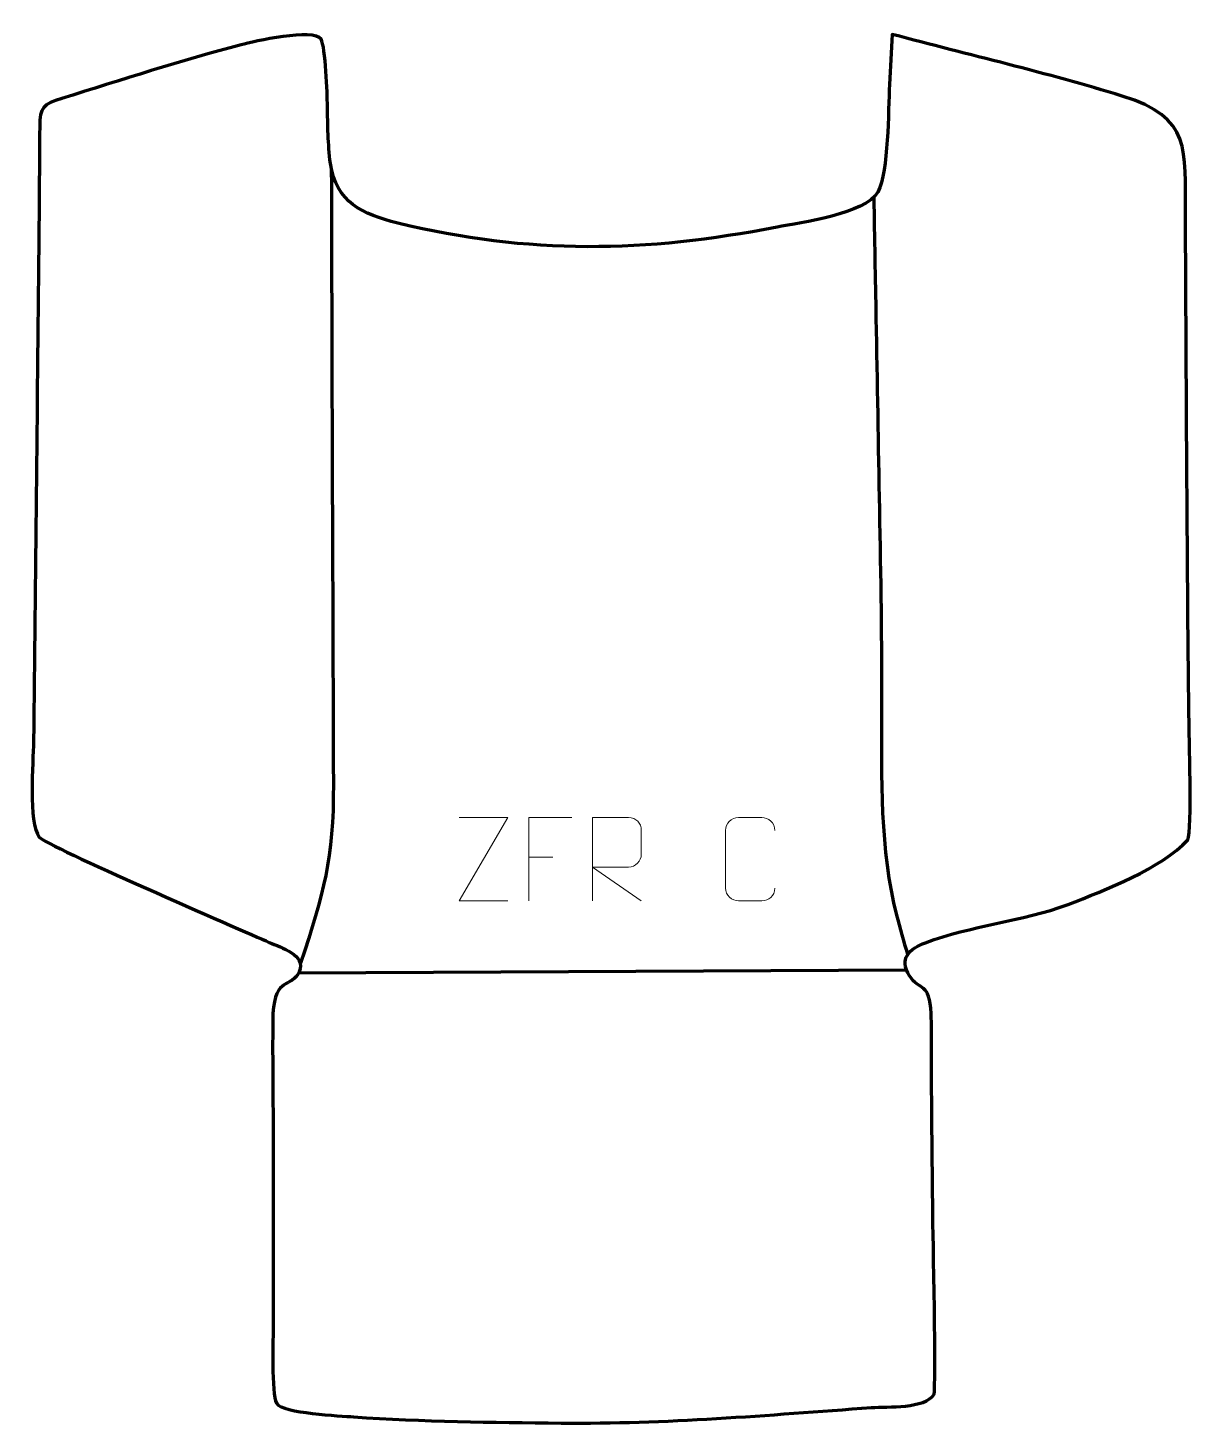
# Model space of a CAD drawing. Header units: millimetres. Extents: x 1268 to 1618, y 174 to 594.
import ezdxf

# ---------------------------------------------------------------- set-up
doc = ezdxf.new("R2010")
doc.units = ezdxf.units.MM
doc.header["$MEASUREMENT"] = 0
doc.layers.add('layer 2', color=7, linetype='Continuous')
doc.layers.add('layer 3', color=7, linetype='Continuous')

msp = doc.modelspace()

# ---------------------------------------------------------------- linework, layer by layer
at = {"layer": 'layer 2', "color": 142, "lineweight": 158}
for points, knots in [([(1358.9226, 551.977), (1359.0862, 490.1992), (1359.3244, 428.4339), (1359.5541, 366.6572), (1359.5541, 366.6572), (1359.6398, 343.6072), (1356.6556, 334.0828), (1349.6841, 312.5662)], [0, 0, 0, 0, 0.33333333, 0.33333333, 0.33333333, 0.33333333, 1, 1, 1, 1]), ([(1522.2441, 543.0018), (1522.4648, 530.8804), (1522.6856, 518.7589), (1522.9064, 506.6375), (1522.9064, 506.6375), (1523.255, 487.4984), (1523.6036, 468.3593), (1523.9522, 449.2202), (1523.9522, 449.2202), (1524.3205, 429.0007), (1524.6658, 409.1386), (1524.5797, 388.9013), (1524.5797, 388.9013), (1524.4953, 369.0469), (1524.0835, 346.3097), (1529.0701, 327.0898), (1529.0701, 327.0898), (1530.095, 323.1392), (1531.2616, 319.2227), (1532.4166, 315.3084)], [0, 0, 0, 0, 0.16666667, 0.16666667, 0.16666667, 0.16666667, 0.33333333, 0.33333333, 0.33333333, 0.33333333, 0.5, 0.5, 0.5, 0.5, 0.66666667, 0.66666667, 0.66666667, 0.66666667, 1, 1, 1, 1])]:
    msp.add_open_spline(points, degree=3, knots=knots, dxfattribs=at)
at = {"layer": 'layer 2', "color": 142, "lineweight": 9}
for points, knots in [([(1412.094, 331.3819), (1412.094, 331.3819), (1397.4235, 331.3819), (1397.4235, 331.3819), (1397.4235, 331.3819), (1397.4235, 331.3819), (1412.1185, 356.4272), (1412.1185, 356.4272), (1412.1185, 356.4272), (1412.1185, 356.4272), (1397.4235, 356.4272), (1397.4235, 356.4272)], [0, 0, 0, 0, 0.25, 0.25, 0.25, 0.25, 0.5, 0.5, 0.5, 0.5, 1, 1, 1, 1]), ([(1431.301, 356.4253), (1431.301, 356.4253), (1418.3817, 356.4253), (1418.3817, 356.4253), (1418.3817, 356.4253), (1418.3817, 356.4253), (1418.3817, 331.3838), (1418.3817, 331.3838)], [0, 0, 0, 0, 0.33333333, 0.33333333, 0.33333333, 0.33333333, 1, 1, 1, 1]), ([(1437.554, 331.3838), (1437.554, 331.3838), (1437.554, 356.4253), (1437.554, 356.4253), (1437.554, 356.4253), (1441.1615, 356.4253), (1444.7697, 356.4253), (1448.3775, 356.4253), (1448.3775, 356.4253), (1450.711, 356.3874), (1452.2738, 354.8922), (1452.2697, 352.5175), (1452.2697, 352.5175), (1452.2693, 350.4748), (1452.2693, 347.4046), (1452.2697, 345.3614), (1452.2697, 345.3614), (1452.2632, 343.4794), (1450.4445, 341.5307), (1448.4279, 341.5115), (1448.4279, 341.5115), (1448.4279, 341.5115), (1437.554, 341.5115), (1437.554, 341.5115), (1437.554, 341.5115), (1437.554, 341.5115), (1452.2604, 331.3838), (1452.2604, 331.3838)], [0, 0, 0, 0, 0.125, 0.125, 0.125, 0.125, 0.25, 0.25, 0.25, 0.25, 0.375, 0.375, 0.375, 0.375, 0.5, 0.5, 0.5, 0.5, 0.625, 0.625, 0.625, 0.625, 0.75, 0.75, 0.75, 0.75, 1, 1, 1, 1]), ([(1492.5019, 335.215), (1492.3617, 332.8834), (1490.6786, 331.3986), (1488.5233, 331.3878), (1488.5233, 331.3878), (1486.1832, 331.3882), (1483.8431, 331.3882), (1481.5034, 331.3878), (1481.5034, 331.3878), (1479.5715, 331.2821), (1477.5925, 333.1732), (1477.6037, 335.1976), (1477.6037, 335.1976), (1477.6041, 340.988), (1477.6041, 346.778), (1477.6037, 352.5676), (1477.6037, 352.5676), (1477.608, 354.7132), (1479.3608, 356.4386), (1481.5208, 356.425), (1481.5208, 356.425), (1483.8547, 356.425), (1486.189, 356.425), (1488.5233, 356.425), (1488.5233, 356.425), (1490.4768, 356.4607), (1492.4752, 354.9639), (1492.5019, 352.5176)], [0, 0, 0, 0, 0.125, 0.125, 0.125, 0.125, 0.25, 0.25, 0.25, 0.25, 0.375, 0.375, 0.375, 0.375, 0.5, 0.5, 0.5, 0.5, 0.625, 0.625, 0.625, 0.625, 0.75, 0.75, 0.75, 0.75, 1, 1, 1, 1])]:
    msp.add_open_spline(points, degree=3, knots=knots, dxfattribs=at)
msp.add_open_spline([(1418.3817, 344.5037), (1418.3817, 344.5037), (1425.5751, 344.5037), (1425.5751, 344.5037)], degree=3, dxfattribs=at)
at = {"layer": 'layer 2', "color": 142, "lineweight": 158}
msp.add_open_spline([(1349.0651, 309.6923), (1349.0651, 309.6923), (1531.8861, 310.6219), (1531.8861, 310.6219)], degree=3, dxfattribs=at)
at = {"layer": 'layer 3', "color": 242, "lineweight": 158}
msp.add_open_spline([(1358.6426, 553.3528), (1360.57, 541.3198), (1368.1166, 538.3205), (1378.9762, 535.302), (1378.9762, 535.302), (1418.5044, 525.8381), (1453.4112, 526.3844), (1493.1177, 534.1572), (1493.1177, 534.1572), (1500.4021, 535.5224), (1519.6613, 538.1105), (1523.4508, 544.7132), (1523.4508, 544.7132), (1526.7616, 551.1682), (1526.561, 568.9776), (1527.0013, 577.0994), (1527.0013, 577.0994), (1527.2735, 582.1219), (1527.5509, 587.1452), (1527.8196, 592.1678), (1527.8196, 592.1678), (1550.6578, 586.0662), (1574.5396, 580.5293), (1597.0461, 573.6162), (1597.0461, 573.6162), (1618.0221, 567.1732), (1615.9488, 557.4565), (1616.0734, 538.141), (1616.0734, 538.141), (1616.3984, 487.7993), (1616.5522, 437.3414), (1617.1375, 387.0131), (1617.1375, 387.0131), (1617.2144, 381.4384), (1618.0891, 352.6434), (1616.8341, 349.727), (1616.8341, 349.727), (1608.927, 341.1134), (1591.7774, 334.5926), (1580.7694, 330.2832), (1580.7694, 330.2832), (1566.6354, 325.0996), (1551.4607, 323.9585), (1537.8466, 318.7775), (1537.8466, 318.7775), (1533.0803, 316.9636), (1529.6497, 314.0048), (1533.0322, 308.7606), (1533.0322, 308.7606), (1535.991, 304.1733), (1539.1562, 306.9668), (1539.5165, 297.4252), (1539.5165, 297.4252), (1539.7653, 290.8336), (1539.588, 283.9651), (1539.6346, 277.3396), (1539.6346, 277.3396), (1539.6346, 277.3396), (1539.6413, 276.3857), (1539.6413, 276.3857), (1539.6413, 276.3857), (1539.7639, 263.6808), (1539.8865, 250.9758), (1540.0091, 238.2709), (1540.0091, 238.2709), (1540.0817, 231.6935), (1541.1045, 184.6813), (1540.3892, 182.9254), (1540.3892, 182.9254), (1537.7428, 178.3799), (1526.4096, 179.2094), (1521.5748, 178.8603), (1521.5748, 178.8603), (1490.2773, 176.6009), (1459.6089, 173.8869), (1428.1595, 174.1914), (1428.1595, 174.1914), (1407.3076, 174.4169), (1386.4392, 174.5766), (1365.6315, 176.0831), (1365.6315, 176.0831), (1361.6605, 176.3547), (1344.2301, 177.1124), (1342.4496, 180.159), (1342.4496, 180.159), (1340.8069, 182.9702), (1341.3906, 199.8865), (1341.4477, 204.136), (1341.4477, 204.136), (1341.4328, 223.1734), (1341.4178, 242.2109), (1341.4029, 261.2482), (1341.4029, 261.2482), (1341.3885, 273.2639), (1341.15, 285.4226), (1341.3512, 297.4195), (1341.3512, 297.4195), (1342.0221, 308.7619), (1347.0161, 305.0204), (1349.2029, 309.9891), (1349.2029, 309.9891), (1351.4639, 315.1263), (1343.8593, 317.2677), (1340.2543, 318.8857), (1340.2543, 318.8857), (1331.8083, 322.6512), (1272.9421, 348.0064), (1271.017, 350.5215), (1271.017, 350.5215), (1267.5842, 355.0068), (1269.1783, 372.9234), (1269.2593, 379.3845), (1269.2593, 379.3845), (1269.8799, 428.9408), (1270.3144, 478.5211), (1270.8505, 528.081), (1270.8505, 528.081), (1270.9787, 540.1839), (1271.0319, 552.287), (1271.1309, 564.3902), (1271.1309, 564.3902), (1271.1799, 570.2792), (1272.1151, 571.1325), (1277.7952, 572.8914), (1277.7952, 572.8914), (1295.46, 578.3622), (1313.9644, 584.4028), (1331.796, 589.0504), (1331.796, 589.0504), (1335.4772, 590.0098), (1353.6929, 594.115), (1355.8365, 590.6913), (1355.8365, 590.6913), (1357.2347, 588.4579), (1357.6986, 574.0047), (1357.7641, 570.7305), (1357.7641, 570.7305), (1357.8809, 564.8929), (1357.9064, 559.1583), (1358.6426, 553.3528)], degree=3, knots=[0, 0, 0, 0, 0.02777778, 0.02777778, 0.02777778, 0.02777778, 0.05555556, 0.05555556, 0.05555556, 0.05555556, 0.08333333, 0.08333333, 0.08333333, 0.08333333, 0.11111111, 0.11111111, 0.11111111, 0.11111111, 0.13888889, 0.13888889, 0.13888889, 0.13888889, 0.16666667, 0.16666667, 0.16666667, 0.16666667, 0.19444444, 0.19444444, 0.19444444, 0.19444444, 0.22222222, 0.22222222, 0.22222222, 0.22222222, 0.25, 0.25, 0.25, 0.25, 0.27777778, 0.27777778, 0.27777778, 0.27777778, 0.30555556, 0.30555556, 0.30555556, 0.30555556, 0.33333333, 0.33333333, 0.33333333, 0.33333333, 0.36111111, 0.36111111, 0.36111111, 0.36111111, 0.38888889, 0.38888889, 0.38888889, 0.38888889, 0.41666667, 0.41666667, 0.41666667, 0.41666667, 0.44444444, 0.44444444, 0.44444444, 0.44444444, 0.47222222, 0.47222222, 0.47222222, 0.47222222, 0.5, 0.5, 0.5, 0.5, 0.52777778, 0.52777778, 0.52777778, 0.52777778, 0.55555556, 0.55555556, 0.55555556, 0.55555556, 0.58333333, 0.58333333, 0.58333333, 0.58333333, 0.61111111, 0.61111111, 0.61111111, 0.61111111, 0.63888889, 0.63888889, 0.63888889, 0.63888889, 0.66666667, 0.66666667, 0.66666667, 0.66666667, 0.69444444, 0.69444444, 0.69444444, 0.69444444, 0.72222222, 0.72222222, 0.72222222, 0.72222222, 0.75, 0.75, 0.75, 0.75, 0.77777778, 0.77777778, 0.77777778, 0.77777778, 0.80555556, 0.80555556, 0.80555556, 0.80555556, 0.83333333, 0.83333333, 0.83333333, 0.83333333, 0.86111111, 0.86111111, 0.86111111, 0.86111111, 0.88888889, 0.88888889, 0.88888889, 0.88888889, 0.91666667, 0.91666667, 0.91666667, 0.91666667, 0.94444444, 0.94444444, 0.94444444, 0.94444444, 1, 1, 1, 1], dxfattribs=at)

doc.saveas('drawing.dxf')
